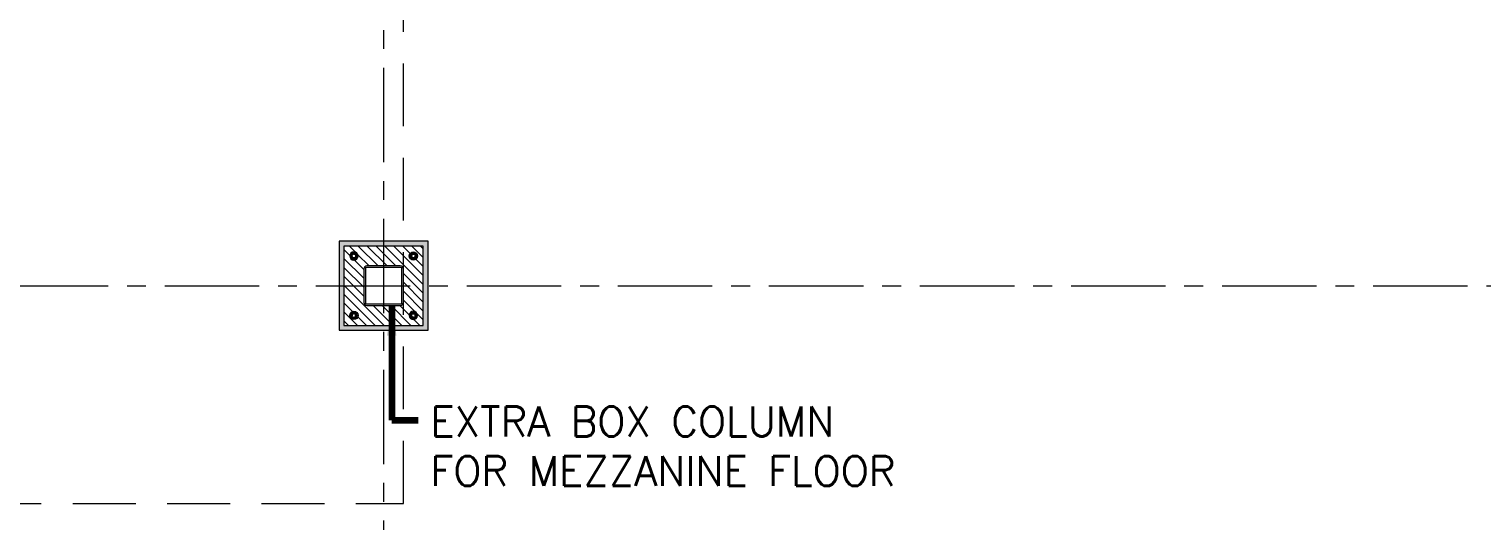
# Model space of a CAD drawing. Header units: millimetres. Extents: x 5227 to 261376, y 53707 to 123566.
# Drawn here: x 70425 to 77755, y 108986 to 111469 of the extents above; entities that cross this region are included whole.
import ezdxf

# ---------------------------------------------------------------- set-up
doc = ezdxf.new("R2010")
doc.units = ezdxf.units.MM
doc.linetypes.add('CENTERX2', pattern=[101.6, 63.5, -12.7, 12.7, -12.7])
doc.linetypes.add('HIDDEN', pattern=[9.525, 6.35, -3.175])
doc.layers.get('0').update_dxf_attribs({"lineweight": 0})
for name, color, linetype, lineweight in [('PV_COLUMN_LINE', 4, 'Continuous', 0), ('PV_DIMENTION_SECOND_ROMANS', 7, 'Continuous', 0), ('PV_EXTRA_LINE', 252, 'Continuous', 0), ('PV_MARKING_ARROW', 7, 'Continuous', 0), ('PV_SLAB_LINE', 30, 'Continuous', 0), ('PV_STEEL_BOX&PIPE_SECTION', 6, 'Continuous', 0), ('PV_STEEL_PLATE', 4, 'Continuous', 0), ('PV_TEXT_ROMANS', 7, 'Continuous', 0)]:
    doc.layers.add(name, color=color, linetype=linetype, lineweight=lineweight)
doc.layers.add('PV_GRID_LINE', color=252, linetype='CENTERX2', lineweight=0, transparency=0.5)
doc.layers.add('PV_HATCH', color=252, linetype='Continuous', lineweight=0, transparency=0.5)
doc.styles.add('PV_ROMAND', font='romand.shx')
doc.styles.add('PV_ROMANS', font='romans.shx')
doc.dimstyles.new('PV_1-75_MM', dxfattribs={"dimscale": 75, "dimtxt": 2, "dimasz": 2, "dimexe": 1, "dimexo": 0.625, "dimtad": 0, "dimdec": 0, "dimdsep": 46, "dimtxsty": 'PV_ROMAND', "dimcen": 2.5, "dimadec": 0, "dimazin": 0, "dimtfac": 1, "dimtdec": 0, "dimtmove": 1, "dimatfit": 2, "dimfxl": 1, "dimfxlon": 1, "dimarcsym": 0})

# ---------------------------------------------------------------- blocks, each defined once
blk = doc.blocks.new('*U752')
at = {"layer": 'PV_EXTRA_LINE', "linetype": 'CENTERX2', "ltscale": 10}
blk.add_line((0, -299.9), (0, -33709.3), dxfattribs=at)
at = {"layer": 'PV_TEXT_ROMANS', "color": 7, "style": 'PV_ROMANS'}
blk.add_attdef('1', (-101.5, 132.4), '', height=200, dxfattribs=at)
blk = doc.blocks.new('*U353')
at = {"layer": 'PV_EXTRA_LINE', "linetype": 'CENTERX2', "ltscale": 10}
blk.add_line((0, -299.9), (0, -40287.5), dxfattribs=at)
at = {"layer": 'PV_TEXT_ROMANS', "color": 7, "style": 'PV_ROMANS'}
blk.add_attdef('1', (-80, 132.4), '', height=200, dxfattribs=at)
blk = doc.blocks.new('G$C8B689587')
at = {"color": 0}
blk.add_lwpolyline([(-18, -10.4), (0, -20.8), (18, -10.4), (18, 10.4), (0, 20.8), (-18, 10.4)], close=True, dxfattribs=at)
for radius in [25, 12]:
    blk.add_circle((0, 0), radius, dxfattribs=at)
at = {"color": 8}
blk.add_circle((0, 0), 18, dxfattribs=at)
blk.add_arc((0, 0), 10.7, 260.61275, 197.73224, dxfattribs=at)
blk = doc.blocks.new('SHS 200X8.0TK')
at = {"layer": 'PV_STEEL_BOX&PIPE_SECTION', "linetype": 'ByBlock'}
for points in [[(-84, 100), (84, 100, -0.414214), (100, 84), (100, -84, -0.414214), (84, -100), (-84, -100, -0.414214), (-100, -84), (-100, 84, -0.414214)], [(-84, 92), (84, 92, -0.414214), (92, 84), (92, -84, -0.414214), (84, -92), (-84, -92, -0.414214), (-92, -84), (-92, 84, -0.414214)]]:
    blk.add_lwpolyline(points, format="xyb", close=True, dxfattribs=at)
blk = doc.blocks.new('G$C6487827D')
at = {"layer": 'PV_HATCH'}
h = blk.add_hatch(dxfattribs=at)
h.set_pattern_fill('ANSI31', color=252, scale=10)
h.set_pattern_definition([(45, (-38601.992, 9018.797), (-22.45064, 22.45064), [])])
h.paths.add_polyline_path([(-200, 200), (-200, -200), (200, -200), (200, 200)])
h.paths.add_polyline_path([(170.8, 150, 1), (129.2, 150, 1)], flags=16)
h.paths.add_polyline_path([(-129.2, -150, 1), (-170.8, -150, 1)], flags=16)
h.paths.add_polyline_path([(170.8, -150, 1), (129.2, -150, 1)], flags=16)
h.paths.add_polyline_path([(-129.2, 150, 1), (-170.8, 150, 1)], flags=16)
h.paths.add_polyline_path([(84, 100, -0.414214), (100, 84), (100, -84, -0.414214), (84, -100), (-84, -100, -0.414214), (-100, -84), (-100, 84, -0.414214), (-84, 100)], flags=16)
h.paths.add_polyline_path([(157.5, 163), (165, 158.7), (165, 150), (165, 141.3), (157.5, 137), (150, 132.7), (142.5, 137), (135, 141.3), (135, 150), (135, 158.7), (142.5, 163), (150, 167.3)], flags=0)
h.paths.add_polyline_path([(-157.5, -163), (-165, -158.7), (-165, -150), (-165, -141.3), (-157.5, -137), (-150, -132.7), (-142.5, -137), (-135, -141.3), (-135, -150), (-135, -158.7), (-142.5, -163), (-150, -167.3)], flags=0)
h.paths.add_polyline_path([(165, -141.3), (165, -150), (165, -158.7), (157.5, -163), (150, -167.3), (142.5, -163), (135, -158.7), (135, -150), (135, -141.3), (142.5, -137), (150, -132.7), (157.5, -137)], flags=0)
h.paths.add_polyline_path([(-165, 141.3), (-165, 150), (-165, 158.7), (-157.5, 163), (-150, 167.3), (-142.5, 163), (-135, 158.7), (-135, 150), (-135, 141.3), (-142.5, 137), (-150, 132.7), (-157.5, 137)], flags=0)
h.paths.add_polyline_path([(84, 92, -0.414214), (92, 84), (92, -84, -0.414214), (84, -92), (-84, -92, -0.414214), (-92, -84), (-92, 84, -0.414214), (-84, 92)], flags=0)
at = {"layer": 'PV_STEEL_PLATE'}
blk.add_lwpolyline([(-200, 200), (200, 200), (200, -200), (-200, -200)], close=True, dxfattribs=at)
at = {"yscale": 0.8333333333333334, "zscale": 0.8333333333333334, "rotation": 180}
for p, xscale in [((-150, 150), -0.8333333333333334), ((150, 150), 0.8333333333333334)]:
    blk.add_blockref('G$C8B689587', p, dxfattribs=dict(at, xscale=xscale))
at = {"yscale": 0.8333333333333334, "zscale": 0.8333333333333334}
for p, xscale in [((-150, -150), 0.8333333333333334), ((150, -150), -0.8333333333333334)]:
    blk.add_blockref('G$C8B689587', p, dxfattribs=dict(at, xscale=xscale))
at = {"layer": 'PV_STEEL_BOX&PIPE_SECTION', "linetype": 'ByBlock'}
blk.add_blockref('SHS 200X8.0TK', (0, 0), dxfattribs=at)
blk = doc.blocks.new('G$C64E95DC7')
at = {"layer": 'PV_HATCH'}
h = blk.add_hatch(color=252, dxfattribs=at)
h.dxf.hatch_style = 1
h.paths.add_polyline_path([(-225, 225), (-225, -225), (225, -225), (225, 225)])
h.paths.add_polyline_path([(200, 200), (200, -200), (-200, -200), (-200, 200)], flags=16)
h.paths.add_polyline_path([(-129.2, -150, 1), (-170.8, -150, 1)], flags=0)
h.paths.add_polyline_path([(-157.5, -163), (-165, -158.7), (-165, -150), (-165, -141.3), (-157.5, -137), (-150, -132.7), (-142.5, -137), (-135, -141.3), (-135, -150), (-135, -158.7), (-142.5, -163), (-150, -167.3)], flags=0)
h.paths.add_polyline_path([(-129.2, 150, 1), (-170.8, 150, 1)], flags=0)
h.paths.add_polyline_path([(-165, 141.3), (-165, 150), (-165, 158.7), (-157.5, 163), (-150, 167.3), (-142.5, 163), (-135, 158.7), (-135, 150), (-135, 141.3), (-142.5, 137), (-150, 132.7), (-157.5, 137)], flags=0)
h.paths.add_polyline_path([(170.8, -150, 1), (129.2, -150, 1)], flags=0)
h.paths.add_polyline_path([(165, -141.3), (165, -150), (165, -158.7), (157.5, -163), (150, -167.3), (142.5, -163), (135, -158.7), (135, -150), (135, -141.3), (142.5, -137), (150, -132.7), (157.5, -137)], flags=0)
h.paths.add_polyline_path([(170.8, 150, 1), (129.2, 150, 1)], flags=0)
h.paths.add_polyline_path([(157.5, 163), (165, 158.7), (165, 150), (165, 141.3), (157.5, 137), (150, 132.7), (142.5, 137), (135, 141.3), (135, 150), (135, 158.7), (142.5, 163), (150, 167.3)], flags=0)
h.paths.add_polyline_path([(84, 100, -0.414214), (100, 84), (100, -84, -0.414214), (84, -100), (-84, -100, -0.414214), (-100, -84), (-100, 84, -0.414214), (-84, 100)], flags=0)
h.paths.add_polyline_path([(84, 92, -0.414214), (92, 84), (92, -84, -0.414214), (84, -92), (-84, -92, -0.414214), (-92, -84), (-92, 84, -0.414214), (-84, 92)], flags=0)
at = {"layer": 'PV_COLUMN_LINE'}
blk.add_lwpolyline([(-225, 225), (225, 225), (225, -225), (-225, -225)], close=True, dxfattribs=at)
at = {"layer": 'PV_DIMENTION_SECOND_ROMANS'}
blk.add_blockref('G$C6487827D', (0, 0), dxfattribs=at)

msp = doc.modelspace()

# ---------------------------------------------------------------- linework, layer by layer
at = {"layer": 'PV_SLAB_LINE', "color": 252, "linetype": 'HIDDEN', "ltscale": 50}
msp.add_lwpolyline([(66835.3, 109073.5), (72313.6, 109073.5), (72313.6, 112408.5)], dxfattribs=at)

# ---------------------------------------------------------------- block references
at = {"layer": 'PV_DIMENTION_SECOND_ROMANS', "xscale": -1}
msp.add_blockref('G$C64E95DC7', (72213.6, 110173.5), dxfattribs=at)
at = {"layer": 'PV_GRID_LINE', "linetype": 'ByBlock', "lineweight": 0, "xscale": 0.75, "yscale": 0.75, "zscale": 0.75}
msp.add_blockref('*U752', (72213.6, 116070.5), dxfattribs=at)
at = {"layer": 'PV_GRID_LINE', "linetype": 'ByBlock', "lineweight": 0, "xscale": -0.75, "yscale": 0.75, "zscale": 0.75, "rotation": 89.99999999951406}
msp.add_blockref('*U353', (53358.8, 110173.5), dxfattribs=at)

# ---------------------------------------------------------------- texts
at = {"layer": 'PV_TEXT_ROMANS', "insert": (72450.2, 109563.1), "char_height": 150, "attachment_point": 1, "style": 'PV_ROMANS'}
msp.add_mtext('\\pxr0.05385,ql;EXTRA BOX COLUMN \\PFOR MEZZANINE FLOOR', dxfattribs=at)

# ---------------------------------------------------------------- leaders
at = {"layer": 'PV_MARKING_ARROW'}
msp.add_leader([(72254.5, 110070.6), (72254.5, 109494.3), (72388.8, 109494.3)], dimstyle='PV_1-75_MM', override={"dimscale": 75, "dimtxt": 2, "dimasz": 2, "dimgap": 0.625, "dimtad": 0, "dimtxsty": 'PV_ROMAND', "dimclrd": 0, "dimlwd": 65534}, dxfattribs=at)

doc.saveas('drawing.dxf')
